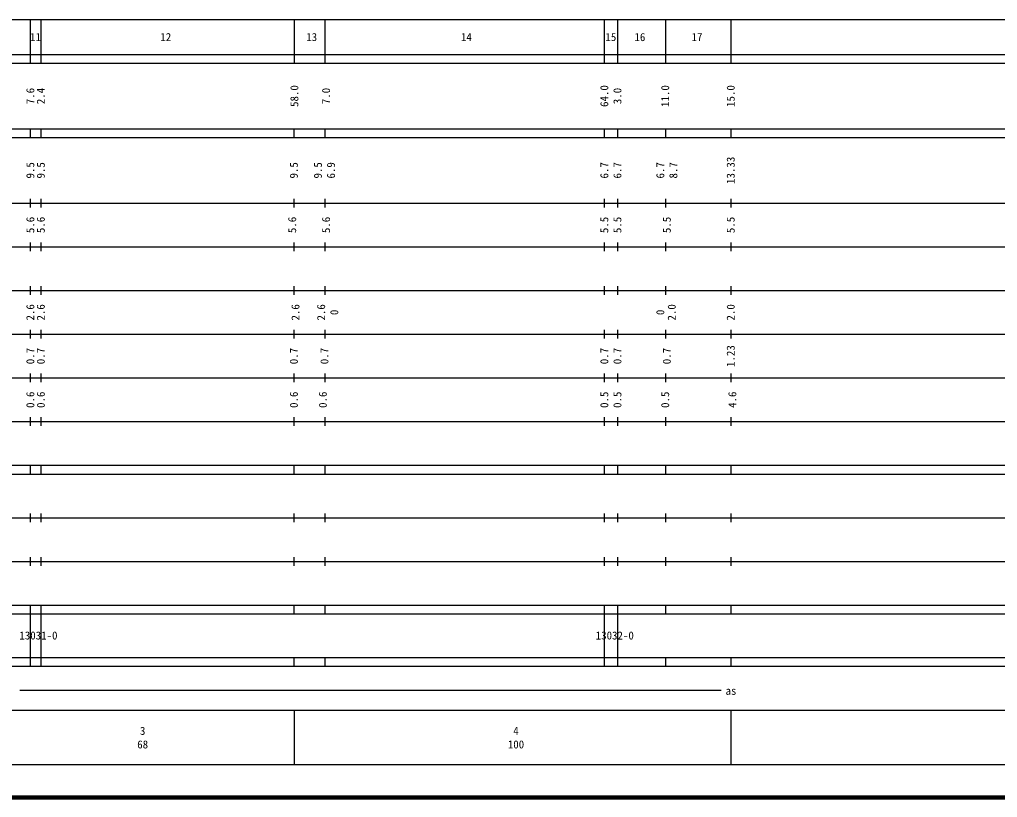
# Model space of a CAD drawing. Units: millimetres on the paper, enlarged 1000 times. Extents: x 40000 to 680000, y 20000 to 380000.
# Drawn here: x 205144 to 429006, y 20000 to 198000 of the extents above; entities that cross this region are included whole.
import ezdxf
from ezdxf.enums import TextEntityAlignment as Align

# ---------------------------------------------------------------- set-up
doc = ezdxf.new("R2010")
doc.units = ezdxf.units.MM
doc.header["$LTSCALE"] = 1000
doc.layers.add('M-TTL', color=2, linetype='Continuous', lineweight=140)
doc.layers.add('M-TTL-BAND', color=7, linetype='Continuous', lineweight=25)
doc.styles.add('ＭＳ ゴシック', font='')
doc.styles.get('ＭＳ ゴシック').set_extended_font_data('MS Gothic')

msp = doc.modelspace()

# ---------------------------------------------------------------- linework, layer by layer
at = {"layer": 'M-TTL'}
msp.add_line((40000, 20000), (680000, 20000), dxfattribs=at)
at = {"layer": 'M-TTL-BAND'}
for p, q in [((68000, 198000), (579000, 198000)), ((207600, 198000), (207600, 188000)), ((210000, 198000), (210000, 188000)), ((268000, 198000), (268000, 188000)), ((275000, 198000), (275000, 188000)), ((339000, 198000), (339000, 188000)), ((342000, 198000), (342000, 188000)), ((353000, 198000), (353000, 188000)), ((368000, 198000), (368000, 188000)), ((40000, 190000), (579000, 190000)), ((40000, 188000), (579000, 188000)), ((40000, 173000), (579000, 173000)), ((207600, 173000), (207600, 171000)), ((210000, 173000), (210000, 171000)), ((268000, 171000), (268000, 173000)), ((275000, 173000), (275000, 171000)), ((339000, 173000), (339000, 171000)), ((342000, 173000), (342000, 171000)), ((353000, 173000), (353000, 171000)), ((368000, 173000), (368000, 171000)), ((40000, 171000), (579000, 171000)), ((207600, 157000), (207600, 155000)), ((210000, 157000), (210000, 155000)), ((268000, 155000), (268000, 157000)), ((275000, 157000), (275000, 155000)), ((339000, 157000), (339000, 155000)), ((342000, 157000), (342000, 155000)), ((353000, 157000), (353000, 155000)), ((368000, 157000), (368000, 155000)), ((40000, 156000), (579000, 156000)), ((46000, 146000), (579000, 146000)), ((207600, 147000), (207600, 145000)), ((210000, 147000), (210000, 145000)), ((268000, 145000), (268000, 147000)), ((275000, 147000), (275000, 145000)), ((339000, 147000), (339000, 145000)), ((342000, 147000), (342000, 145000)), ((353000, 147000), (353000, 145000)), ((368000, 147000), (368000, 145000)), ((207600, 137000), (207600, 135000)), ((210000, 137000), (210000, 135000)), ((268000, 135000), (268000, 137000)), ((275000, 137000), (275000, 135000)), ((339000, 137000), (339000, 135000)), ((342000, 137000), (342000, 135000)), ((353000, 137000), (353000, 135000)), ((368000, 137000), (368000, 135000)), ((52000, 136000), (579000, 136000)), ((46000, 126000), (579000, 126000)), ((207600, 127000), (207600, 125000)), ((210000, 127000), (210000, 125000)), ((268000, 125000), (268000, 127000)), ((275000, 127000), (275000, 125000)), ((339000, 127000), (339000, 125000)), ((342000, 127000), (342000, 125000)), ((353000, 127000), (353000, 125000)), ((368000, 127000), (368000, 125000)), ((207600, 117000), (207600, 115000)), ((210000, 117000), (210000, 115000)), ((268000, 115000), (268000, 117000)), ((275000, 117000), (275000, 115000)), ((339000, 117000), (339000, 115000)), ((342000, 117000), (342000, 115000)), ((353000, 117000), (353000, 115000)), ((368000, 117000), (368000, 115000)), ((52000, 116000), (579000, 116000)), ((46000, 106000), (579000, 106000)), ((207600, 107000), (207600, 105000)), ((210000, 107000), (210000, 105000)), ((268000, 105000), (268000, 107000)), ((275000, 107000), (275000, 105000)), ((339000, 107000), (339000, 105000)), ((342000, 107000), (342000, 105000)), ((353000, 107000), (353000, 105000)), ((368000, 107000), (368000, 105000)), ((40000, 96000), (579000, 96000)), ((207600, 96000), (207600, 94000)), ((210000, 96000), (210000, 94000)), ((268000, 94000), (268000, 96000)), ((275000, 96000), (275000, 94000)), ((339000, 96000), (339000, 94000)), ((342000, 96000), (342000, 94000)), ((353000, 96000), (353000, 94000)), ((368000, 96000), (368000, 94000)), ((40000, 94000), (579000, 94000)), ((49000, 84000), (579000, 84000)), ((207600, 85000), (207600, 83000)), ((210000, 85000), (210000, 83000)), ((268000, 83000), (268000, 85000)), ((275000, 85000), (275000, 83000)), ((339000, 85000), (339000, 83000)), ((342000, 85000), (342000, 83000)), ((353000, 85000), (353000, 83000)), ((368000, 85000), (368000, 83000)), ((40000, 74000), (579000, 74000)), ((207600, 75000), (207600, 73000)), ((210000, 75000), (210000, 73000)), ((268000, 73000), (268000, 75000)), ((275000, 75000), (275000, 73000)), ((339000, 75000), (339000, 73000)), ((342000, 75000), (342000, 73000)), ((353000, 75000), (353000, 73000)), ((368000, 75000), (368000, 73000)), ((40000, 64000), (579000, 64000)), ((207600, 64000), (207600, 52000)), ((210000, 64000), (210000, 52000)), ((268000, 62000), (268000, 64000)), ((275000, 64000), (275000, 62000)), ((339000, 64000), (339000, 52000)), ((342000, 64000), (342000, 52000)), ((353000, 64000), (353000, 62000)), ((368000, 64000), (368000, 62000)), ((40000, 62000), (579000, 62000)), ((40000, 52000), (579000, 52000)), ((207600, 52000), (207600, 50000)), ((210000, 52000), (210000, 50000)), ((268000, 50000), (268000, 52000)), ((275000, 52000), (275000, 50000)), ((339000, 52000), (339000, 50000)), ((342000, 52000), (342000, 50000)), ((353000, 52000), (353000, 50000)), ((368000, 52000), (368000, 50000)), ((40000, 50000), (579000, 50000)), ((205175, 44519), (365784, 44519)), ((40000, 40000), (579000, 40000)), ((268000, 40000), (268000, 27500)), ((368000, 40000), (368000, 27500)), ((68000, 27500), (579000, 27500))]:
    msp.add_line(p, q, dxfattribs=at)

# ---------------------------------------------------------------- texts
at = {"layer": 'M-TTL-BAND', "style": 'ＭＳ ゴシック'}
for s, p in [('11', (208796, 194000)), ('12', (238614, 194000)), ('13', (272025, 194000)), ('14', (307435, 194000)), ('15', (340507, 194000)), ('16', (347154, 194000)), ('17', (360218, 194000)), ('13031-0', (209467, 57056)), ('13032-0', (341406, 57056)), ('as', (368000, 44406)), ('3', (233330, 35238)), ('4', (318790, 35238)), ('68', (233330, 32131)), ('100', (318790, 32131))]:
    msp.add_text(s, height=1833, dxfattribs=at).set_placement(p, align=Align.MIDDLE_CENTER)
for s, p in [('7.6', (207600, 180500)), ('2.4', (210000, 180500)), ('58.0', (268050, 180500)), ('7.0', (275306, 180500)), ('64.0', (339000, 180500)), ('3.0', (342000, 180500)), ('11.0', (352934, 180500)), ('15.0', (367935, 180500)), ('13.33', (367935, 163500)), ('9.5', (207600, 163500)), ('9.5', (210000, 163500)), ('9.5', (267924, 163500)), ('9.5', (273431, 163500)), ('6.9', (276431, 163500)), ('6.7', (339000, 163500)), ('6.7', (342000, 163500)), ('6.7', (351809, 163500)), ('8.7', (354809, 163500)), ('5.6', (207600, 151000)), ('5.6', (210000, 151000)), ('5.6', (267549, 151000)), ('5.6', (275306, 151000)), ('5.5', (339000, 151000)), ('5.5', (342000, 151000)), ('5.5', (353309, 151000)), ('5.5', (367935, 151000)), ('2.6', (207600, 131000)), ('2.6', (210000, 131000)), ('2.6', (268299, 131000)), ('2.6', (274181, 131000)), ('2.0', (354434, 131000)), ('2.0', (367935, 131000)), ('0', (277181, 131000)), ('0', (351809, 131000)), ('1.23', (367935, 121000)), ('0.7', (207600, 121000)), ('0.7', (210000, 121000)), ('0.7', (267924, 121000)), ('0.7', (274931, 121000)), ('0.7', (339000, 121000)), ('0.7', (342000, 121000)), ('0.7', (353309, 121000)), ('0.6', (207600, 111000)), ('0.6', (210000, 111000)), ('0.6', (267924, 111000)), ('0.6', (274556, 111000)), ('0.5', (339000, 111000)), ('0.5', (342000, 111000)), ('0.5', (352934, 111000)), ('4.6', (368310, 111000))]:
    msp.add_text(s, height=1833, rotation=90, dxfattribs=at).set_placement(p, align=Align.MIDDLE_CENTER)

doc.saveas('drawing.dxf')
